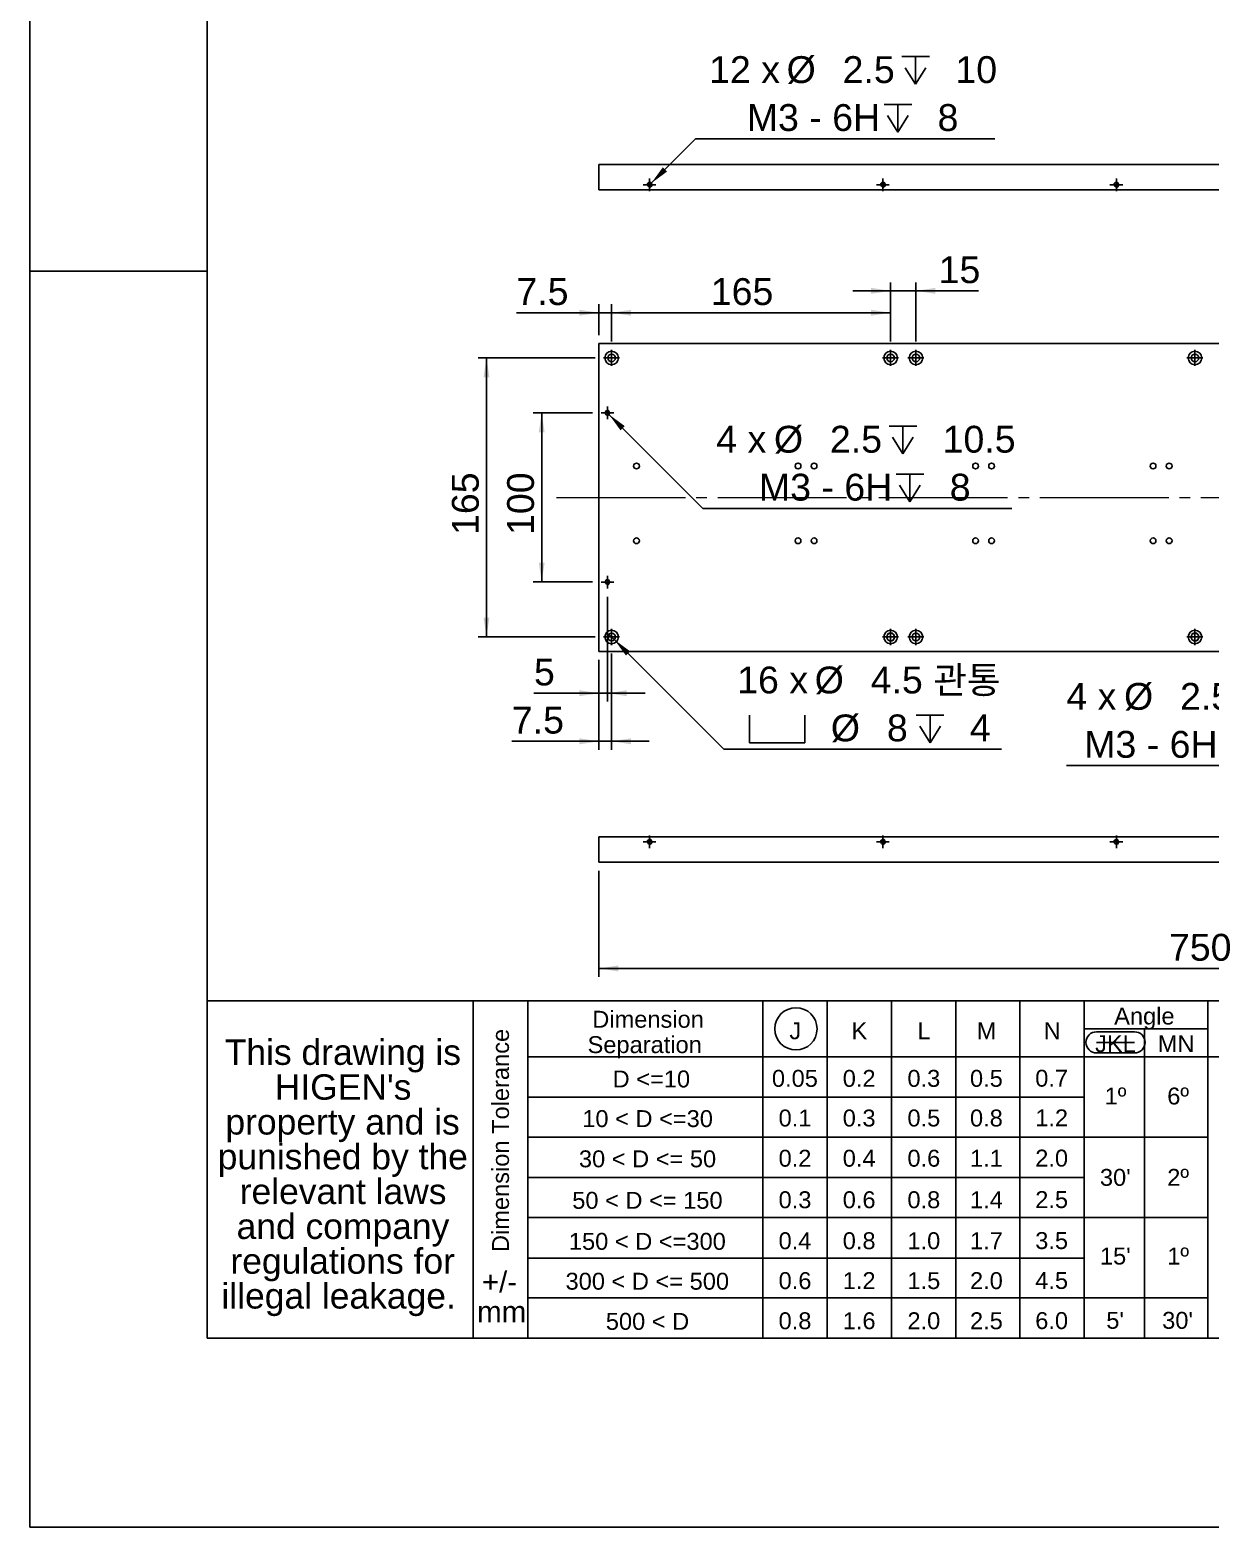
# Model space of a CAD drawing. Header units: millimetres. Extents: x 0 to 420, y 0 to 297.
# Drawn here: x 0 to 139.6, y 0 to 177 of the extents above; entities that cross this region are included whole.
import ezdxf

# ---------------------------------------------------------------- set-up
doc = ezdxf.new("R2010")
doc.units = ezdxf.units.MM
doc.header["$PDSIZE"] = -1
for name, pattern in [('SLD-쇄선', [10.16, 6.35, -1.27, 1.27, -1.27]), ('SLD-실선', [0]), ('SLD-일점쇄선(중심선)', [19.05, 15.24, -1.27, 1.27, -1.27])]:
    doc.linetypes.add(name, pattern=pattern)
doc.layers.add('CENTER', color=1, linetype='SLD-쇄선')
doc.layers.add('DIM', color=3, linetype='SLD-실선')
doc.layers.add('TEMPLATE', color=3, linetype='SLD-실선', lineweight=25)
doc.styles.add('SLDTEXTSTYLE0', font='Arial Unicode MS')
doc.styles.add('SLDTEXTSTYLE1', font='Arial Unicode MS', dxfattribs={"bigfont": 'bigfont'})
doc.dimstyles.new('SLDDIMSTYLE0', dxfattribs={"dimtxt": 3.081982, "dimasz": 2.3, "dimexe": 0, "dimexo": 0.0625, "dimgap": 0.770496, "dimtad": 1, "dimdec": 3, "dimlfac": 5, "dimrnd": 1e-09, "dimzin": 12, "dimdsep": 46, "dimtxsty": 'SLDTEXTSTYLE0', "dimsah": 1, "dimcen": 0.09, "dimadec": 0, "dimazin": 3, "dimtfac": 1, "dimtdec": 4, "dimtofl": 0, "dimtmove": 0, "dimatfit": 3, "dimfxl": 1, "dimfrac": 2, "dimtolj": 1, "dimtzin": 12, "dimarcsym": 0})
doc.dimstyles.new('SLDDIMSTYLE1', dxfattribs={"dimtxt": 3.081982, "dimasz": 2.3, "dimexe": 0, "dimexo": 0.0625, "dimgap": 0.770496, "dimtad": 1, "dimdec": 3, "dimlfac": 5, "dimrnd": 1e-09, "dimzin": 12, "dimdsep": 46, "dimtxsty": 'SLDTEXTSTYLE0', "dimsah": 1, "dimcen": 0.09, "dimadec": 0, "dimazin": 3, "dimtfac": 1, "dimtdec": 4, "dimtmove": 0, "dimatfit": 0, "dimfxl": 1, "dimfrac": 2, "dimtolj": 1, "dimtzin": 12, "dimarcsym": 0})
doc.dimstyles.new('SLDDIMSTYLE2', dxfattribs={"dimtxt": 3.081982, "dimasz": 2.3, "dimexe": 0, "dimexo": 0.0625, "dimgap": 0.770496, "dimtad": 0, "dimtih": 1, "dimtoh": 1, "dimdec": 1, "dimlfac": 5, "dimrnd": 1e-09, "dimzin": 12, "dimdsep": 46, "dimtxsty": 'SLDTEXTSTYLE0', "dimblk1": 'NONE', "dimsah": 1, "dimcen": 0, "dimadec": 0, "dimazin": 3, "dimtfac": 1, "dimtdec": 4, "dimtmove": 0, "dimatfit": 3, "dimldrblk": 'NONE', "dimfxl": 1, "dimfrac": 2, "dimtolj": 1, "dimtzin": 12, "dimarcsym": 0})

# ---------------------------------------------------------------- blocks, each defined once
blk = doc.blocks.new('SW_NOTE_0_1')
at = {"layer": 'TEMPLATE', "color": 0, "char_height": 3, "attachment_point": 2, "style": 'SLDTEXTSTYLE0'}
for s, insert in [('This drawing is ', (14.11, 3.87)), ("HIGEN's ", (14.14, -0.25)), ('property and is ', (14.08, -4.37)), ('punished by the ', (14.1, -8.48)), ('relevant laws ', (14.14, -12.6)), ('and company ', (14.12, -16.72)), ('regulations for ', (14.09, -20.83)), ('illegal leakage.', (13.61, -24.95))]:
    blk.add_mtext(s, dxfattribs=dict(at, insert=insert))
blk = doc.blocks.new('SW_NOTE_0_6')
at = {"layer": 'TEMPLATE', "color": 0, "char_height": 2, "attachment_point": 2, "style": 'SLDTEXTSTYLE0'}
for s, insert in [('Dimension ', (6.78, 2.58)), ('Separation', (6.38, -0.42))]:
    blk.add_mtext(s, dxfattribs=dict(at, insert=insert))
blk = doc.blocks.new('_D_15')
at = {"layer": 'DIM'}
for p, q in [((66.55, 131.76), (59.53, 131.76)), ((60.53, 131.76), (60.53, 111.76)), ((66.55, 111.76), (59.53, 111.76))]:
    blk.add_line(p, q, dxfattribs=at)
for points in [[(60.53, 131.76), (60.18, 129.46), (60.88, 129.46)], [(60.53, 111.76), (60.88, 114.06), (60.18, 114.06)]]:
    blk.add_solid(points, dxfattribs=at)
at = {"layer": 'DIM', "insert": (56.44, 117.32), "char_height": 3.175, "attachment_point": 1, "rotation": 90, "style": 'SLDTEXTSTYLE0'}
blk.add_mtext('100', dxfattribs=at)
blk = doc.blocks.new('_D_16')
at = {"layer": 'DIM'}
for p, q in [((66.85, 138.26), (53, 138.26)), ((54, 138.26), (54, 105.26)), ((66.85, 105.26), (53, 105.26))]:
    blk.add_line(p, q, dxfattribs=at)
for points in [[(54, 138.26), (53.65, 135.96), (54.35, 135.96)], [(54, 105.26), (54.35, 107.56), (53.65, 107.56)]]:
    blk.add_solid(points, dxfattribs=at)
at = {"layer": 'DIM', "insert": (49.91, 117.32), "char_height": 3.175, "attachment_point": 1, "rotation": 90, "style": 'SLDTEXTSTYLE0'}
blk.add_mtext('165', dxfattribs=at)
blk = doc.blocks.new('_D_17')
at = {"layer": 'DIM'}
for p, q in [((68.3, 110.01), (68.3, 97.61)), ((67.3, 102.56), (67.3, 97.61)), ((67.3, 98.61), (59.62, 98.61)), ((68.3, 98.61), (67.3, 98.61)), ((68.3, 98.61), (72.75, 98.61))]:
    blk.add_line(p, q, dxfattribs=at)
for points in [[(67.3, 98.61), (65, 98.96), (65, 98.26)], [(68.3, 98.61), (70.6, 98.26), (70.6, 98.96)]]:
    blk.add_solid(points, dxfattribs=at)
at = {"layer": 'DIM', "insert": (59.62, 102.7), "char_height": 3.17, "attachment_point": 1, "style": 'SLDTEXTSTYLE0'}
blk.add_mtext('5', dxfattribs=at)
blk = doc.blocks.new('_D_18')
at = {"layer": 'DIM'}
for p, q in [((68.8, 103.31), (68.8, 91.92)), ((67.3, 102.56), (67.3, 91.92)), ((67.3, 92.92), (57, 92.92)), ((67.3, 92.92), (68.8, 92.92)), ((68.8, 92.92), (73.25, 92.92))]:
    blk.add_line(p, q, dxfattribs=at)
for points in [[(67.3, 92.92), (65, 93.27), (65, 92.57)], [(68.8, 92.92), (71.1, 92.57), (71.1, 93.27)]]:
    blk.add_solid(points, dxfattribs=at)
at = {"layer": 'DIM', "insert": (57, 97.01), "char_height": 3.175, "attachment_point": 1, "style": 'SLDTEXTSTYLE0'}
blk.add_mtext('7.5', dxfattribs=at)
blk = doc.blocks.new('_D_19')
at = {"layer": 'DIM'}
for p, q in [((67.3, 143.6), (57.54, 143.6)), ((67.3, 140.96), (67.3, 144.6)), ((68.8, 143.6), (67.3, 143.6)), ((68.8, 140.21), (68.8, 144.6)), ((68.8, 143.6), (73.25, 143.6))]:
    blk.add_line(p, q, dxfattribs=at)
for points in [[(67.3, 143.6), (65, 143.95), (65, 143.25)], [(68.8, 143.6), (71.1, 143.25), (71.1, 143.95)]]:
    blk.add_solid(points, dxfattribs=at)
at = {"layer": 'DIM', "insert": (57.54, 147.69), "char_height": 3.175, "attachment_point": 1, "style": 'SLDTEXTSTYLE0'}
blk.add_mtext('7.5', dxfattribs=at)
blk = doc.blocks.new('_D_20')
at = {"layer": 'DIM'}
for p, q in [((68.8, 140.21), (68.8, 144.6)), ((68.8, 143.6), (101.8, 143.6)), ((101.8, 140.21), (101.8, 144.6))]:
    blk.add_line(p, q, dxfattribs=at)
for points in [[(68.8, 143.6), (71.1, 143.25), (71.1, 143.95)], [(101.8, 143.6), (99.5, 143.95), (99.5, 143.25)]]:
    blk.add_solid(points, dxfattribs=at)
at = {"layer": 'DIM', "insert": (80.53, 147.69), "char_height": 3.175, "attachment_point": 1, "style": 'SLDTEXTSTYLE0'}
blk.add_mtext('165', dxfattribs=at)
blk = doc.blocks.new('_D_21')
at = {"layer": 'DIM'}
for p, q in [((101.8, 140.21), (101.8, 147.19)), ((104.8, 140.21), (104.8, 147.19)), ((101.8, 146.19), (97.35, 146.19)), ((101.8, 146.19), (104.8, 146.19)), ((104.8, 146.19), (112.18, 146.19))]:
    blk.add_line(p, q, dxfattribs=at)
for points in [[(101.8, 146.19), (99.5, 146.54), (99.5, 145.84)], [(104.8, 146.19), (107.1, 145.84), (107.1, 146.54)]]:
    blk.add_solid(points, dxfattribs=at)
at = {"layer": 'DIM', "insert": (107.48, 150.28), "char_height": 3.175, "attachment_point": 1, "style": 'SLDTEXTSTYLE0'}
blk.add_mtext('15', dxfattribs=at)
blk = doc.blocks.new('SW_SYMBOL_HOLE_DEPTH')
at = {"layer": 'DIM', "color": 0}
for p, q in [((0, 875), (800, 875)), ((400, 875), (400, 75)), ((100, 555), (400, 75)), ((700, 555), (400, 75))]:
    blk.add_line(p, q, dxfattribs=at)
blk = doc.blocks.new('_D_22')
at = {"layer": 'DIM'}
for p, q in [((68.12, 131.93), (68.48, 131.58)), ((68.48, 131.58), (79.59, 120.46)), ((79.59, 120.46), (116.13, 120.46))]:
    blk.add_line(p, q, dxfattribs=at)
blk.add_solid([(68.48, 131.58), (69.85, 129.7), (70.35, 130.2)], dxfattribs=at)
at = {"layer": 'DIM', "xscale": 0.0040906606, "yscale": 0.0040906606, "zscale": 0.0040906606}
for p in [(101.62, 126.6), (102.45, 120.92)]:
    blk.add_blockref('SW_SYMBOL_HOLE_DEPTH', p, dxfattribs=at)
at = {"layer": 'DIM', "char_height": 3.175, "attachment_point": 1, "style": 'SLDTEXTSTYLE0'}
for s, insert in [('4 x ', (81.18, 130.23)), ('%%c', (88, 130.23)), (' 2.5 ', (93.39, 130.23)), (' 10.5', (106.72, 130.23)), ('M3 - 6H ', (86.22, 124.56)), (' 8', (107.56, 124.56))]:
    blk.add_mtext(s, dxfattribs=dict(at, insert=insert))
blk = doc.blocks.new('_None')
blk = doc.blocks.new('SW_SYMBOL_HOLE_SPOT')
at = {"layer": 'DIM', "color": 0}
for p, q in [((0, 875), (0, 75)), ((1600, 75), (1600, 875)), ((0, 75), (1600, 75))]:
    blk.add_line(p, q, dxfattribs=at)
blk = doc.blocks.new('_D_23')
at = {"layer": 'DIM'}
for p, q in [((68.48, 105.57), (69.12, 104.94)), ((69.12, 104.94), (82.06, 92)), ((82.06, 92), (114.91, 92))]:
    blk.add_line(p, q, dxfattribs=at)
blk.add_solid([(69.12, 104.94), (70.5, 103.06), (70.99, 103.56)], dxfattribs=at)
at = {"layer": 'DIM', "xscale": 0.0040906606, "yscale": 0.0040906606, "zscale": 0.0040906606}
for name, p in [('SW_SYMBOL_HOLE_SPOT', (85.09, 92.45)), ('SW_SYMBOL_HOLE_DEPTH', (104.83, 92.45))]:
    blk.add_blockref(name, p, dxfattribs=at)
at = {"layer": 'DIM', "char_height": 3.175, "attachment_point": 1}
for s, insert, style in [('16 x ', (83.65, 101.76), 'SLDTEXTSTYLE0'), ('%%c', (92.82, 101.76), 'SLDTEXTSTYLE0'), (' 4.5 관통', (98.21, 101.76), 'SLDTEXTSTYLE1'), ('%%c', (94.73, 96.09), 'SLDTEXTSTYLE0'), (' 8 ', (100.13, 96.09), 'SLDTEXTSTYLE0'), (' 4', (109.94, 96.09), 'SLDTEXTSTYLE0')]:
    blk.add_mtext(s, dxfattribs=dict(at, insert=insert, style=style))
blk = doc.blocks.new('_D_25')
at = {"layer": 'DIM'}
for p, q in [((157.5, 106.55), (153.09, 90.06)), ((157.63, 107.03), (157.5, 106.55)), ((153.09, 90.06), (122.59, 90.06))]:
    blk.add_line(p, q, dxfattribs=at)
blk.add_solid([(157.5, 106.55), (156.57, 104.41), (157.25, 104.23)], dxfattribs=at)
at = {"layer": 'DIM', "char_height": 3.175, "attachment_point": 1}
for s, insert, style in [('4 x ', (122.59, 99.82), 'SLDTEXTSTYLE0'), ('%%c', (129.41, 99.82), 'SLDTEXTSTYLE0'), (' 2.5 관통', (134.8, 99.82), 'SLDTEXTSTYLE1'), ('M3 - 6H 관통', (124.7, 94.15), 'SLDTEXTSTYLE1')]:
    blk.add_mtext(s, dxfattribs=dict(at, insert=insert, style=style))
blk = doc.blocks.new('SW_CENTERMARKSYMBOL_0')
at = {"layer": 'CENTER', "color": 0}
for p, q in [((-0.5, 0), (-0.95, 0)), ((0, 0), (-0.5, 0)), ((0, 0.5), (0, 0.95)), ((0, 0), (0, 0.5)), ((0, 0), (0, -0.5)), ((0, 0), (0.5, 0)), ((0.5, 0), (0.95, 0)), ((0, -0.5), (0, -0.95))]:
    blk.add_line(p, q, dxfattribs=at)
blk = doc.blocks.new('SW_CENTERMARKSYMBOL_1')
at = {"layer": 'CENTER', "color": 0}
for p, q in [((-0.5, 0), (-0.95, 0)), ((0, 0), (-0.5, 0)), ((0, 0.5), (0, 0.95)), ((0, 0), (0, 0.5)), ((0, 0), (0, -0.5)), ((0, 0), (0.5, 0)), ((0.5, 0), (0.95, 0)), ((0, -0.5), (0, -0.95))]:
    blk.add_line(p, q, dxfattribs=at)
blk = doc.blocks.new('SW_CENTERMARKSYMBOL_2')
at = {"layer": 'CENTER', "color": 0}
for p, q in [((-0.5, 0), (-0.95, 0)), ((0, 0), (-0.5, 0)), ((0, 0.5), (0, 0.95)), ((0, 0), (0, 0.5)), ((0, 0), (0, -0.5)), ((0, 0), (0.5, 0)), ((0.5, 0), (0.95, 0)), ((0, -0.5), (0, -0.95))]:
    blk.add_line(p, q, dxfattribs=at)
blk = doc.blocks.new('SW_CENTERMARKSYMBOL_3')
at = {"layer": 'CENTER', "color": 0}
for p, q in [((-0.5, 0), (-0.95, 0)), ((0, 0), (-0.5, 0)), ((0, 0.5), (0, 0.95)), ((0, 0), (0, 0.5)), ((0, 0), (0, -0.5)), ((0, 0), (0.5, 0)), ((0.5, 0), (0.95, 0)), ((0, -0.5), (0, -0.95))]:
    blk.add_line(p, q, dxfattribs=at)
blk = doc.blocks.new('SW_CENTERMARKSYMBOL_4')
at = {"layer": 'CENTER', "color": 0}
for p, q in [((-0.5, 0), (-0.95, 0)), ((0, 0), (-0.5, 0)), ((0, 0.5), (0, 0.95)), ((0, 0), (0, 0.5)), ((0, 0), (0, -0.5)), ((0, 0), (0.5, 0)), ((0.5, 0), (0.95, 0)), ((0, -0.5), (0, -0.95))]:
    blk.add_line(p, q, dxfattribs=at)
blk = doc.blocks.new('SW_CENTERMARKSYMBOL_5')
at = {"layer": 'CENTER', "color": 0}
for p, q in [((-0.5, 0), (-0.95, 0)), ((0, 0), (-0.5, 0)), ((0, 0.5), (0, 0.95)), ((0, 0), (0, 0.5)), ((0, 0), (0, -0.5)), ((0, 0), (0.5, 0)), ((0.5, 0), (0.95, 0)), ((0, -0.5), (0, -0.95))]:
    blk.add_line(p, q, dxfattribs=at)
blk = doc.blocks.new('SW_CENTERMARKSYMBOL_6')
at = {"layer": 'CENTER', "color": 0}
for p, q in [((-0.5, 0), (-0.95, 0)), ((0, 0), (-0.5, 0)), ((0, 0.5), (0, 0.95)), ((0, 0), (0, 0.5)), ((0, 0), (0, -0.5)), ((0, 0), (0.5, 0)), ((0.5, 0), (0.95, 0)), ((0, -0.5), (0, -0.95))]:
    blk.add_line(p, q, dxfattribs=at)
blk = doc.blocks.new('SW_CENTERMARKSYMBOL_9')
at = {"layer": 'CENTER', "color": 0}
for p, q in [((-0.5, 0), (-0.95, 0)), ((0, 0), (-0.5, 0)), ((0, 0.5), (0, 0.95)), ((0, 0), (0, 0.5)), ((0, 0), (0, -0.5)), ((0, 0), (0.5, 0)), ((0.5, 0), (0.95, 0)), ((0, -0.5), (0, -0.95))]:
    blk.add_line(p, q, dxfattribs=at)
blk = doc.blocks.new('SW_CENTERMARKSYMBOL_39')
at = {"layer": 'CENTER', "color": 0}
for p, q in [((-0.5, 0), (-0.75, 0)), ((0, 0), (-0.5, 0)), ((0, 0.5), (0, 0.75)), ((0, 0), (0, 0.5)), ((0, 0), (0, -0.5)), ((0, 0), (0.5, 0)), ((0.5, 0), (0.75, 0)), ((0, -0.5), (0, -0.75))]:
    blk.add_line(p, q, dxfattribs=at)
blk = doc.blocks.new('SW_CENTERMARKSYMBOL_40')
at = {"layer": 'CENTER', "color": 0}
for p, q in [((-0.5, 0), (-0.75, 0)), ((0, 0), (-0.5, 0)), ((0, 0.5), (0, 0.75)), ((0, 0), (0, 0.5)), ((0, 0), (0, -0.5)), ((0, 0), (0.5, 0)), ((0.5, 0), (0.75, 0)), ((0, -0.5), (0, -0.75))]:
    blk.add_line(p, q, dxfattribs=at)
blk = doc.blocks.new('_D_30')
at = {"layer": 'DIM'}
for p, q in [((73.48, 158.91), (78.74, 164.18)), ((78.74, 164.18), (114.11, 164.18)), ((73.12, 158.56), (73.48, 158.91))]:
    blk.add_line(p, q, dxfattribs=at)
blk.add_solid([(73.48, 158.91), (75.35, 160.29), (74.85, 160.79)], dxfattribs=at)
at = {"layer": 'DIM', "xscale": 0.0040906606, "yscale": 0.0040906606, "zscale": 0.0040906606}
for p in [(103.12, 170.31), (101.02, 164.64)]:
    blk.add_blockref('SW_SYMBOL_HOLE_DEPTH', p, dxfattribs=at)
at = {"layer": 'DIM', "char_height": 3.175, "attachment_point": 1, "style": 'SLDTEXTSTYLE0'}
for s, insert in [('12 x ', (80.33, 173.94)), ('%%c', (89.5, 173.94)), (' 2.5 ', (94.89, 173.94)), (' 10', (108.23, 173.94)), ('M3 - 6H ', (84.79, 168.27)), (' 8', (106.12, 168.27))]:
    blk.add_mtext(s, dxfattribs=dict(at, insert=insert))
blk = doc.blocks.new('SW_CENTERMARKSYMBOL_41')
at = {"layer": 'CENTER', "color": 0}
for p, q in [((-0.5, 0), (-0.75, 0)), ((0, 0), (-0.5, 0)), ((0, 0.5), (0, 0.75)), ((0, 0), (0, 0.5)), ((0, 0), (0, -0.5)), ((0, 0), (0.5, 0)), ((0.5, 0), (0.75, 0)), ((0, -0.5), (0, -0.75))]:
    blk.add_line(p, q, dxfattribs=at)
blk = doc.blocks.new('SW_CENTERMARKSYMBOL_42')
at = {"layer": 'CENTER', "color": 0}
for p, q in [((-0.5, 0), (-0.75, 0)), ((0, 0), (-0.5, 0)), ((0, 0.5), (0, 0.75)), ((0, 0), (0, 0.5)), ((0, 0), (0, -0.5)), ((0, 0), (0.5, 0)), ((0.5, 0), (0.75, 0)), ((0, -0.5), (0, -0.75))]:
    blk.add_line(p, q, dxfattribs=at)
blk = doc.blocks.new('SW_CENTERMARKSYMBOL_43')
at = {"layer": 'CENTER', "color": 0}
for p, q in [((-0.5, 0), (-0.75, 0)), ((0, 0), (-0.5, 0)), ((0, 0.5), (0, 0.75)), ((0, 0), (0, 0.5)), ((0, 0), (0, -0.5)), ((0, 0), (0.5, 0)), ((0.5, 0), (0.75, 0)), ((0, -0.5), (0, -0.75))]:
    blk.add_line(p, q, dxfattribs=at)
blk = doc.blocks.new('_D_34')
at = {"layer": 'DIM'}
for p, q in [((67.3, 77.62), (67.3, 65.06)), ((217.3, 77.62), (217.3, 65.06)), ((67.3, 66.06), (217.3, 66.06))]:
    blk.add_line(p, q, dxfattribs=at)
for points in [[(67.3, 66.06), (69.6, 65.71), (69.6, 66.41)], [(217.3, 66.06), (215, 66.41), (215, 65.71)]]:
    blk.add_solid(points, dxfattribs=at)
at = {"layer": 'DIM', "insert": (134.72, 70.15), "char_height": 3.175, "attachment_point": 1, "style": 'SLDTEXTSTYLE0'}
blk.add_mtext('750', dxfattribs=at)
blk = doc.blocks.new('SW_CENTERMARKSYMBOL_47')
at = {"layer": 'CENTER', "color": 0}
for p, q in [((-0.5, 0), (-0.75, 0)), ((0, 0), (-0.5, 0)), ((0, 0.5), (0, 0.75)), ((0, 0), (0, 0.5)), ((0, 0), (0, -0.5)), ((0, 0), (0.5, 0)), ((0.5, 0), (0.75, 0)), ((0, -0.5), (0, -0.75))]:
    blk.add_line(p, q, dxfattribs=at)
blk = doc.blocks.new('SW_CENTERMARKSYMBOL_48')
at = {"layer": 'CENTER', "color": 0}
for p, q in [((-0.5, 0), (-0.75, 0)), ((0, 0), (-0.5, 0)), ((0, 0.5), (0, 0.75)), ((0, 0), (0, 0.5)), ((0, 0), (0, -0.5)), ((0, 0), (0.5, 0)), ((0.5, 0), (0.75, 0)), ((0, -0.5), (0, -0.75))]:
    blk.add_line(p, q, dxfattribs=at)
blk = doc.blocks.new('SW_CENTERMARKSYMBOL_49')
at = {"layer": 'CENTER', "color": 0}
for p, q in [((-0.5, 0), (-0.75, 0)), ((0, 0), (-0.5, 0)), ((0, 0.5), (0, 0.75)), ((0, 0), (0, 0.5)), ((0, 0), (0, -0.5)), ((0, 0), (0.5, 0)), ((0.5, 0), (0.75, 0)), ((0, -0.5), (0, -0.75))]:
    blk.add_line(p, q, dxfattribs=at)

msp = doc.modelspace()

# ---------------------------------------------------------------- linework, layer by layer
at = {"color": 7, "linetype": 'SLD-실선', "lineweight": 25}
for p, q in [((67.29856, 158.13699), (67.29856, 161.13699)), ((67.29856, 161.13699), (217.29856, 161.13699)), ((67.29856, 158.13699), (217.29856, 158.13699)), ((67.29856, 103.55521), (67.29856, 139.95521)), ((67.29856, 139.95521), (217.29856, 139.95521)), ((101.04856, 137.97682), (101.04856, 138.53359)), ((101.04856, 104.97682), (101.04856, 105.53359)), ((67.29856, 103.55521), (217.29856, 103.55521)), ((67.29856, 78.62313), (67.29856, 81.62313)), ((67.29856, 81.62313), (217.29856, 81.62313)), ((67.29856, 78.62313), (217.29856, 78.62313))]:
    msp.add_line(p, q, dxfattribs=at)
for centre, radius in [((73.29856, 158.73699), 0.25), ((100.89856, 158.73699), 0.25), ((128.49856, 158.73699), 0.25), ((68.79856, 138.25521), 0.8), ((68.79856, 138.25521), 0.45), ((101.79856, 138.25521), 0.8), ((101.79856, 138.25521), 0.45), ((104.79856, 138.25521), 0.8), ((104.79856, 138.25521), 0.45), ((137.79856, 138.25521), 0.8), ((137.79856, 138.25521), 0.45), ((68.29856, 131.75521), 0.25), ((71.74856, 125.47521), 0.34), ((90.84856, 125.47521), 0.34), ((92.74856, 125.47521), 0.34), ((111.84856, 125.47521), 0.34), ((113.74856, 125.47521), 0.34), ((132.84856, 125.47521), 0.34), ((134.74856, 125.47521), 0.34), ((71.74856, 116.63521), 0.34), ((90.84856, 116.63521), 0.34), ((92.74856, 116.63521), 0.34), ((111.84856, 116.63521), 0.34), ((113.74856, 116.63521), 0.34), ((132.84856, 116.63521), 0.34), ((134.74856, 116.63521), 0.34), ((68.29856, 111.75521), 0.25), ((68.79856, 105.25521), 0.8), ((68.79856, 105.25521), 0.45), ((101.79856, 105.25521), 0.8), ((101.79856, 105.25521), 0.45), ((104.79856, 105.25521), 0.8), ((104.79856, 105.25521), 0.45), ((137.79856, 105.25521), 0.8), ((137.79856, 105.25521), 0.45), ((73.29856, 81.02313), 0.25), ((100.89856, 81.02313), 0.25), ((128.49856, 81.02313), 0.25)]:
    msp.add_circle(centre, radius, dxfattribs=at)
at = {"color": 7, "linetype": 'SLD-실선', "lineweight": 18}
for centre, radius in [((73.29856, 158.73699), 0.3), ((73.29856, 158.73699), 0.3), ((100.89856, 158.73699), 0.3), ((100.89856, 158.73699), 0.3), ((128.49856, 158.73699), 0.3), ((128.49856, 158.73699), 0.3), ((68.29856, 131.75521), 0.3), ((68.29856, 111.75521), 0.3), ((101.79856, 105.25521), 0.5), ((137.79856, 105.25521), 0.5), ((73.29856, 81.02313), 0.3), ((73.29856, 81.02313), 0.3), ((100.89856, 81.02313), 0.3), ((100.89856, 81.02313), 0.3), ((128.49856, 81.02313), 0.3), ((128.49856, 81.02313), 0.3)]:
    msp.add_arc(centre, radius, 255, 195, dxfattribs=at)
at = {"color": 7, "linetype": 'SLD-실선', "lineweight": 25}
for points, knots in [([(101.05694, 158.54356), (101.06193, 158.57422), (101.06669, 158.6054), (101.07383, 158.66998), (101.07608, 158.70369), (101.07608, 158.77016), (101.07385, 158.80373), (101.0667, 158.86849), (101.06194, 158.89972), (101.05694, 158.93042)], [0, 0, 0, 0, 0.25, 0.25, 0.5, 0.5, 0.75, 0.75, 1, 1, 1, 1]), ([(68.47205, 131.93521), (68.44437, 131.93521), (68.41601, 131.93521), (68.35818, 131.93521), (68.32802, 131.93521), (68.23823, 131.93521), (68.18003, 131.93521), (68.12506, 131.93521)], [0, 0, 0, 0, 0.25, 0.25, 0.5, 0.5, 1, 1, 1, 1]), ([(68.47205, 111.57521), (68.44437, 111.57521), (68.41601, 111.57521), (68.35818, 111.57521), (68.32802, 111.57521), (68.23823, 111.57521), (68.18003, 111.57521), (68.12506, 111.57521)], [0, 0, 0, 0, 0.25, 0.25, 0.5, 0.5, 1, 1, 1, 1]), ([(101.05694, 80.8297), (101.06193, 80.86036), (101.06669, 80.89154), (101.07383, 80.95613), (101.07608, 80.98983), (101.07608, 81.05631), (101.07385, 81.08988), (101.0667, 81.15463), (101.06194, 81.18587), (101.05694, 81.21657)], [0, 0, 0, 0, 0.25, 0.25, 0.5, 0.5, 0.75, 0.75, 1, 1, 1, 1])]:
    msp.add_open_spline(points, degree=3, knots=knots, dxfattribs=at)
at = {"layer": 'CENTER', "linetype": 'SLD-일점쇄선(중심선)', "lineweight": 18}
msp.add_line((62.29856, 121.75521), (222.29856, 121.75521), dxfattribs=at)
at = {"layer": 'TEMPLATE'}
for p, q in [((0, 0), (0, 297)), ((20.94318, 274.6588), (20.94318, 22.3412)), ((20.94318, 148.5), (0, 148.5)), ((52.41505, 62.2412), (20.94318, 62.2412)), ((52.41505, 62.2412), (52.41505, 22.3412)), ((52.41505, 62.2412), (212.71934, 62.2412)), ((58.89556, 62.2412), (58.89556, 22.3412)), ((86.69767, 62.2412), (86.69767, 22.3412)), ((94.29767, 62.2412), (94.29767, 22.3412)), ((101.89767, 62.2412), (101.89767, 22.3412)), ((109.49767, 62.2412), (109.49767, 22.3412)), ((117.09767, 62.2412), (117.09767, 22.3412)), ((124.69767, 62.2412), (124.69767, 22.3412)), ((139.32076, 62.2412), (139.32076, 22.3412)), ((124.69767, 58.9162), (139.32076, 58.9162)), ((126.15107, 58.5662), (130.65107, 58.5662)), ((131.83614, 58.9162), (131.83614, 22.3412)), ((126.15107, 57.3162), (130.65107, 57.3162)), ((148.71934, 55.5912), (58.89556, 55.5912)), ((126.15107, 56.0662), (130.65107, 56.0662)), ((58.89556, 50.8412), (124.69767, 50.8412)), ((58.89556, 46.0912), (139.32076, 46.0912)), ((58.89556, 41.3412), (124.69767, 41.3412)), ((58.89556, 36.5912), (139.32076, 36.5912)), ((58.89556, 31.81236), (124.69767, 31.81236)), ((58.89556, 27.0912), (139.32076, 27.0912)), ((20.94318, 22.3412), (399.05682, 22.3412)), ((0, 0), (420, 0))]:
    msp.add_line(p, q, dxfattribs=at)
msp.add_circle((90.60107, 58.9162), 2.5, dxfattribs=at)
for centre, start, end in [((126.15107, 57.3162), 90, 270), ((130.65107, 57.3162), 270, 90)]:
    msp.add_arc(centre, 1.25, start, end, dxfattribs=at)
msp.add_point((128.40107, 57.3162), dxfattribs=at)

# ---------------------------------------------------------------- block references
at = {"layer": 'CENTER'}
for name, p in [('SW_CENTERMARKSYMBOL_41', (73.29856, 158.73699)), ('SW_CENTERMARKSYMBOL_42', (100.89856, 158.73699)), ('SW_CENTERMARKSYMBOL_43', (128.49856, 158.73699)), ('SW_CENTERMARKSYMBOL_0', (68.79856, 138.25521)), ('SW_CENTERMARKSYMBOL_2', (101.79856, 138.25521)), ('SW_CENTERMARKSYMBOL_4', (104.79856, 138.25521)), ('SW_CENTERMARKSYMBOL_6', (137.79856, 138.25521)), ('SW_CENTERMARKSYMBOL_39', (68.29856, 131.75521)), ('SW_CENTERMARKSYMBOL_40', (68.29856, 111.75521)), ('SW_CENTERMARKSYMBOL_1', (68.79856, 105.25521)), ('SW_CENTERMARKSYMBOL_3', (101.79856, 105.25521)), ('SW_CENTERMARKSYMBOL_5', (104.79856, 105.25521)), ('SW_CENTERMARKSYMBOL_9', (137.79856, 105.25521)), ('SW_CENTERMARKSYMBOL_47', (73.29856, 81.02313)), ('SW_CENTERMARKSYMBOL_48', (100.89856, 81.02313)), ('SW_CENTERMARKSYMBOL_49', (128.49856, 81.02313))]:
    msp.add_blockref(name, p, dxfattribs=at)
at = {"layer": 'TEMPLATE'}
for name, p in [('SW_NOTE_0_6', (66.33148, 58.46968)), ('SW_NOTE_0_1', (22.90148, 53.78763))]:
    msp.add_blockref(name, p, dxfattribs=at)

# ---------------------------------------------------------------- texts
at = {"layer": 'TEMPLATE', "attachment_point": 2, "style": 'SLDTEXTSTYLE0'}
for s, insert, char_height in [('Angle', (131.81468, 61.42914), 2), ('J', (90.5269, 59.68933), 2), ('K', (98.1033, 59.68933), 2), ('L', (105.7519, 59.68933), 2), ('M', (113.14495, 59.68933), 2), ('N', (120.90976, 59.68933), 2), ('JKL', (128.39416, 58.16299), 2), ('MN', (135.56422, 58.16299), 2), (' D <=10', (73.11255, 53.98957), 2), ('0.05', (90.47829, 54.061), 2), ('0.2', (98.07899, 54.061), 2), ('0.3', (105.73106, 54.061), 2), ('0.5', (113.12967, 54.061), 2), ('0.7', (120.84778, 54.07845), 2), ('1º', (128.40319, 51.97115), 2), ('6º', (135.80553, 51.97115), 2), ('10 < D <=30', (73.0563, 49.30038), 2), ('0.1', (90.49218, 49.37181), 2), ('0.3', (98.07899, 49.37181), 2), ('0.5', (105.73106, 49.37181), 2), ('0.8', (113.12967, 49.37181), 2), ('1.2', (120.84778, 49.38926), 2), ('30 < D <= 50', (73.04936, 44.54417), 2), ('0.2', (90.49218, 44.6156), 2), ('0.4', (98.07899, 44.6156), 2), ('0.6', (105.73106, 44.6156), 2), ('1.1', (113.12967, 44.6156), 2), ('2.0', (120.84778, 44.63305), 2), ("30'", (128.37819, 42.35446), 2), ('2º', (135.80553, 42.35446), 2), ('50 < D <= 150', (73.03547, 39.63619), 2), ('0.3', (90.49218, 39.70762), 2), ('0.6', (98.07899, 39.70762), 2), ('0.8', (105.73106, 39.70762), 2), ('1.4', (113.12967, 39.70762), 2), ('2.5', (120.84778, 39.72507), 2), ('150 < D <=300', (73.02852, 34.7875), 2), ('0.4', (90.49218, 34.85892), 2), ('0.8', (98.07899, 34.85892), 2), ('1.0', (105.73106, 34.85892), 2), ('1.7', (113.12967, 34.85892), 2), ('3.5', (120.84778, 34.87638), 2), ("15'", (128.37819, 33.04592), 2), ('1º', (135.80553, 33.04592), 2), ('+/-', (55.53729, 30.24268), 2.5), ('300 < D <= 500', (73.02158, 30.07017), 2), ('0.6', (90.49218, 30.1416), 2), ('1.2', (98.07899, 30.1416), 2), ('1.5', (105.73106, 30.1416), 2), ('2.0', (113.12967, 30.1416), 2), ('4.5', (120.84778, 30.15905), 2), ('mm', (55.80062, 26.72041), 2.5), ('500 < D', (73.04658, 25.32396), 2), ('0.8', (90.49218, 25.39539), 2), ('1.6', (98.07899, 25.39539), 2), ('2.0', (105.73106, 25.39539), 2), ('2.5', (113.12967, 25.39539), 2), ('6.0', (120.84778, 25.41284), 2), ("5'", (128.35428, 25.44518), 2), ("30'", (135.74273, 25.44518), 2)]:
    msp.add_mtext(s, dxfattribs=dict(at, insert=insert, char_height=char_height))
at = {"layer": 'TEMPLATE', "insert": (54.65887, 32.51947), "char_height": 2, "attachment_point": 1, "rotation": 90, "style": 'SLDTEXTSTYLE0'}
msp.add_mtext('Dimension Tolerance', dxfattribs=at)

# ---------------------------------------------------------------- dimensions: what is measured, and where the dimension line sits
at = {"layer": 'DIM'}
for p1, p2, text, picture, middle in [((73.12178, 158.56021), (73.47533, 158.91377), '12 x <> {\\fGDT;x} 10\\PM3 - 6H {\\fGDT;x} 8\\P', '_D_30', (97.21905, 169.85385)), ((68.12178, 131.93198), (68.47533, 131.57843), '4 x <> {\\fGDT;x} 10.5\\PM3 - 6H {\\fGDT;x} 8\\P', '_D_22', (98.65431, 126.13873)), ((157.63326, 107.02869), (157.50385, 106.54572), '4 x <> 관통\\PM3 - 6H 관통\\P', '_D_25', (137.04453, 95.73327)), ((68.48036, 105.5734), (69.11675, 104.93701), '16 x <> 관통\\P{\\fGDT;v}%%c 8 {\\fGDT;x} 4\\P', '_D_23', (99.27617, 97.66919))]:
    dim = msp.add_diameter_dim_2p(p1=p1, p2=p2, text=text, dimstyle='SLDDIMSTYLE2', dxfattribs=at)
    dim.commit()
    dim.dimension.update_dxf_attribs({"geometry": picture, "text_midpoint": middle, "dimtype": 163})
for base, p1, p2, dimstyle, picture, middle in [((104.79856, 146.18716), (101.79856, 139.20521), (104.79856, 139.20521), 'SLDDIMSTYLE1', '_D_21', (109.83148, 146.18716)), ((67.29856, 143.59651), (68.79856, 139.20521), (67.29856, 139.95521), 'SLDDIMSTYLE1', '_D_19', (60.47621, 143.59651)), ((101.79856, 143.59651), (68.79856, 139.20521), (101.79856, 139.20521), 'SLDDIMSTYLE0', '_D_20', (84.0578, 143.59651)), ((67.29856, 98.60813), (68.29856, 111.00521), (67.29856, 103.55521), 'SLDDIMSTYLE1', '_D_17', (60.79632, 98.60813)), ((68.79856, 92.92389), (67.29856, 103.55521), (68.79856, 104.30521), 'SLDDIMSTYLE1', '_D_18', (59.93719, 92.92389)), ((217.29856, 66.05811), (67.29856, 78.62313), (217.29856, 78.62313), 'SLDDIMSTYLE0', '_D_34', (138.24968, 66.05811))]:
    dim = msp.add_linear_dim(base=base, p1=p1, p2=p2, dimstyle=dimstyle, dxfattribs=at)
    dim.commit()
    dim.dimension.update_dxf_attribs({"geometry": picture, "text_midpoint": middle, "dimtype": 160})
for base, p1, p2, picture, middle in [((53.99668, 105.25521), (67.84856, 138.25521), (67.84856, 105.25521), '_D_16', (53.99668, 120.84587)), ((60.5302, 111.75521), (67.54856, 131.75521), (67.54856, 111.75521), '_D_15', (60.5302, 120.84587))]:
    dim = msp.add_linear_dim(base=base, p1=p1, p2=p2, angle=90, dimstyle='SLDDIMSTYLE0', dxfattribs=at)
    dim.commit()
    dim.dimension.update_dxf_attribs({"geometry": picture, "text_midpoint": middle, "dimtype": 160})

doc.saveas('drawing.dxf')
